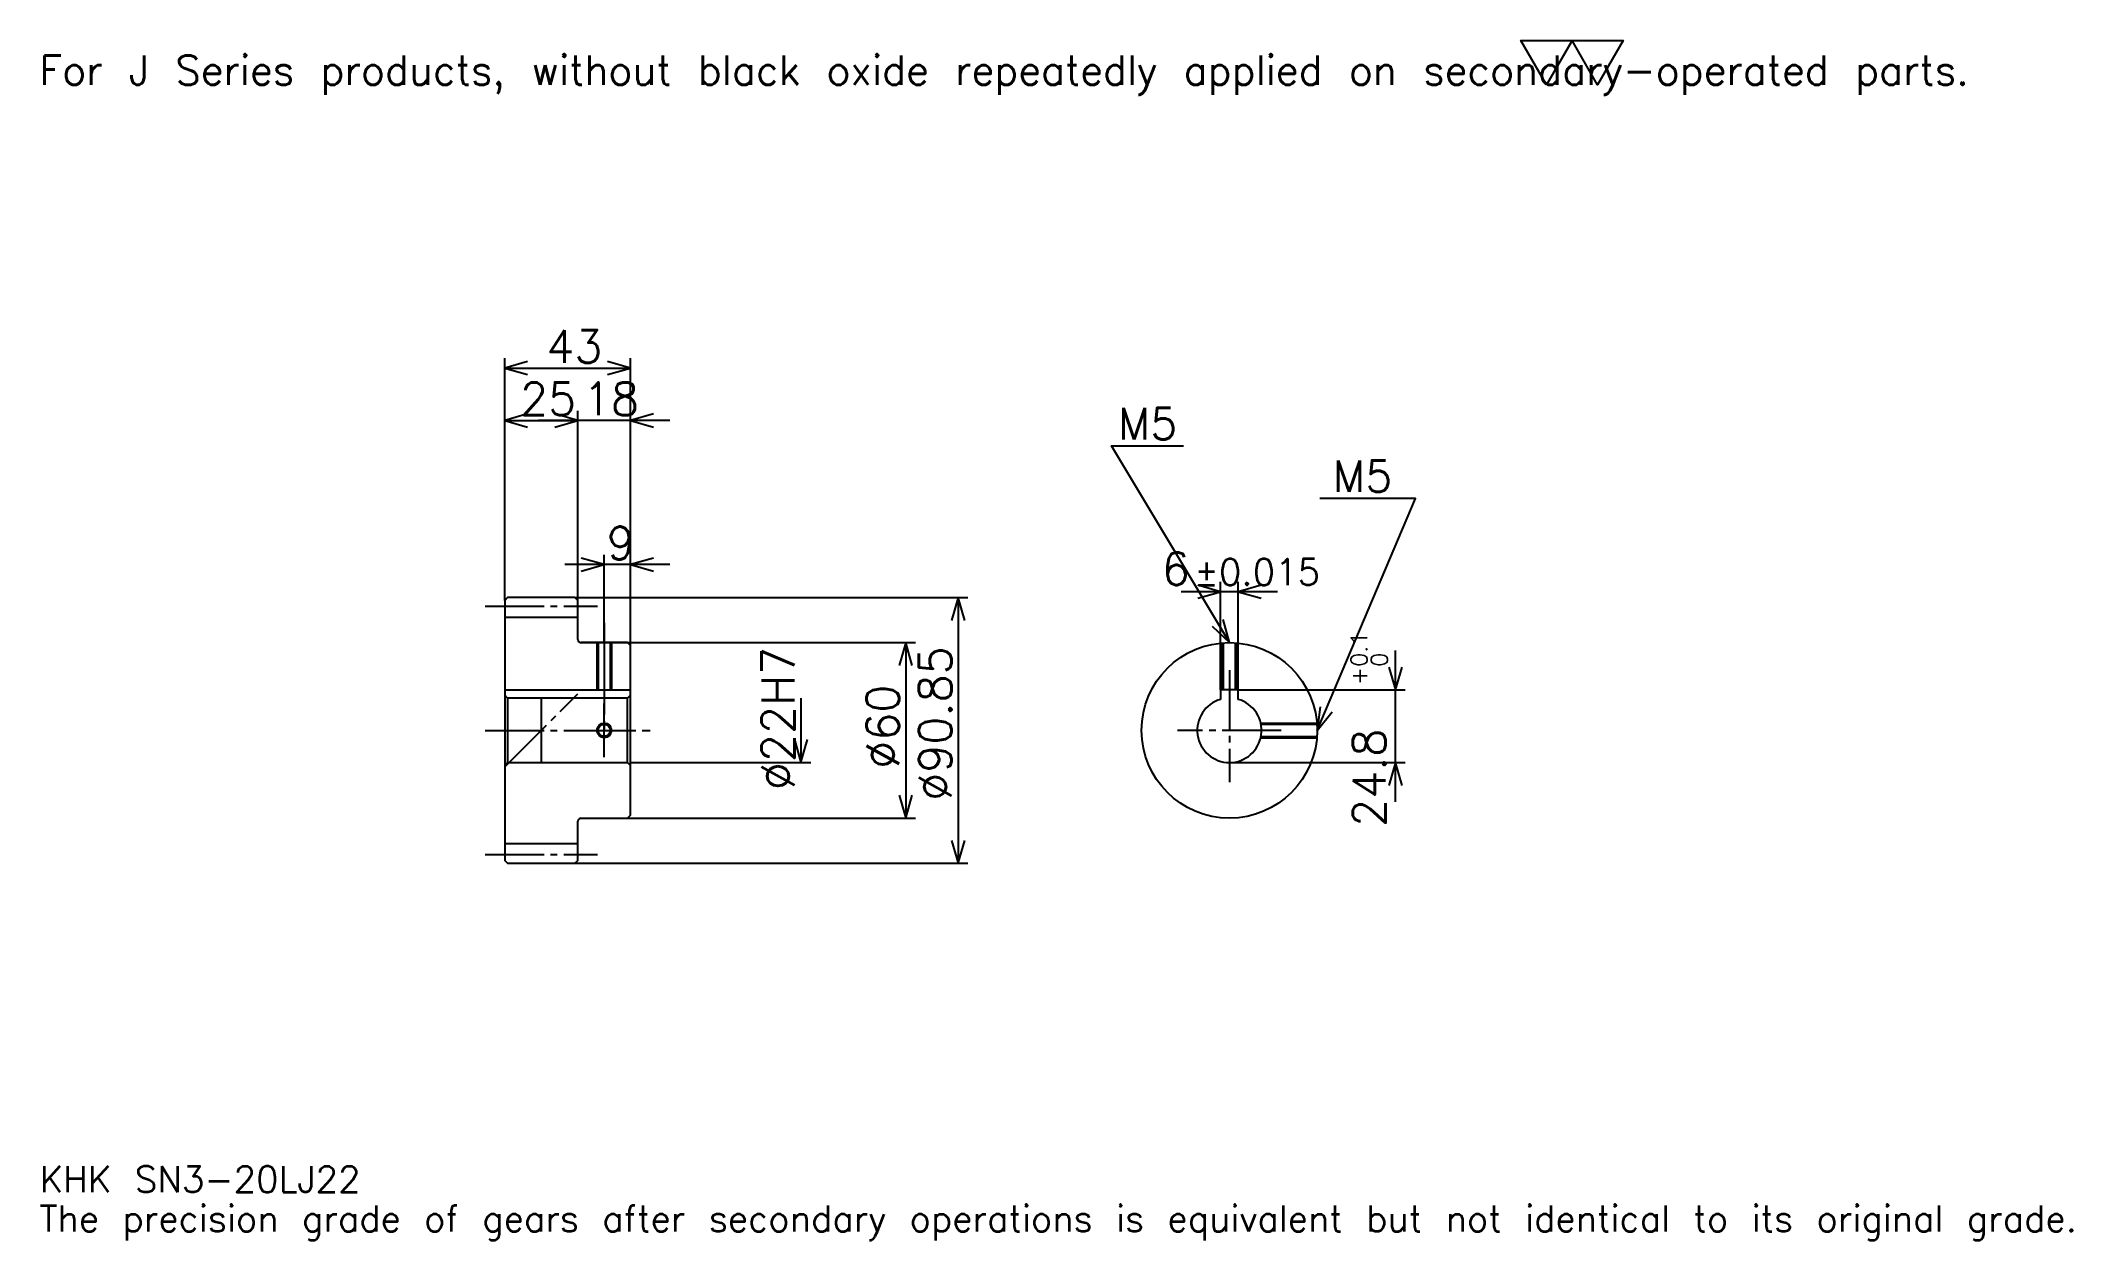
# Model space of a CAD drawing. Extents: x 23 to 717, y 8 to 418.
import ezdxf

# ---------------------------------------------------------------- set-up
doc = ezdxf.new("R2010")
doc.units = 0
doc.linetypes.add('DASHDOT', pattern=[26.869564, 20.152174, -2.23913, 2.23913, -2.23913])
doc.layers.get('0').update_dxf_attribs({"linetype": 'CONTINUOUS'})
doc.layers.add('DASHDOT', color=6, linetype='DASHDOT')
doc.styles.add('KANJI', font='TXT', dxfattribs={"bigfont": 'BIGFONT'})

msp = doc.modelspace()

# ---------------------------------------------------------------- linework, layer by layer
at = {"color": 5}
for p, q in [((181.369553, 227.915543), (181.369553, 309.643799)), ((181.369553, 306.285095), (224.369553, 306.285095)), ((224.369553, 227.915543), (224.369553, 309.643799)), ((206.369553, 227.915543), (206.369553, 291.730774)), ((181.369553, 288.37207), (206.369553, 288.37207)), ((237.804337, 288.37207), (192.934769, 288.37207)), ((237.804337, 239.111191), (201.934769, 239.111191)), ((215.369553, 227.915543), (215.369553, 242.469894)), ((445.456482, 229.876099), (412.586945, 229.876099)), ((426.021729, 196.289139), (426.021729, 233.234787)), ((432.021729, 196.289139), (432.021729, 233.234787)), ((181.369553, 226.915543), (181.369553, 227.915543)), ((205.369553, 227.915543), (224.369553, 227.915543)), ((206.369553, 226.915543), (206.369553, 227.915543)), ((215.369553, 212.489136), (215.369553, 227.915543)), ((215.369553, 212.489136), (215.369553, 227.915543)), ((224.369553, 227.915543), (339.684753, 227.915543)), ((224.369553, 211.489136), (224.369553, 227.915543)), ((336.32605, 227.915543), (336.32605, 137.062729)), ((207.369553, 212.489136), (224.369553, 212.489136)), ((224.369553, 212.489136), (321.771729, 212.489136)), ((318.413025, 212.489136), (318.413025, 152.489136)), ((485.760864, 158.054352), (485.760864, 209.723923)), ((432.021729, 196.289139), (489.119568, 196.289139)), ((282.586945, 193.489136), (282.586945, 171.489136)), ((224.369553, 171.489136), (285.945648, 171.489136)), ((429.021729, 171.489136), (489.119568, 171.489136)), ((207.369553, 152.489136), (224.369553, 152.489136)), ((224.369553, 152.489136), (321.771729, 152.489136)), ((205.369553, 137.062729), (224.369553, 137.062729)), ((224.369553, 137.062729), (339.684753, 137.062729))]:
    msp.add_line(p, q, dxfattribs=at)
at = {"color": 4}
for p, q in [((181.369553, 221.165543), (206.369553, 221.165543)), ((181.369553, 196.289139), (224.369553, 196.289139)), ((223.369553, 193.489136), (224.369553, 194.489136)), ((182.369553, 193.489136), (182.369553, 171.489136)), ((223.369553, 171.489136), (224.369553, 170.489136)), ((181.369553, 143.812729), (206.369553, 143.812729))]:
    msp.add_line(p, q, dxfattribs=at)
at = {"color": 7}
msp.add_line((193.869553, 193.684784), (193.869553, 171.293488), dxfattribs=at)
msp.add_lwpolyline([(537.391296, 403.043488), (528.658691, 418.180023), (563.589111, 418.180023), (554.856506, 403.043488), (546.123901, 418.180023), (537.391296, 403.043488)], dxfattribs=at)
at = {"color": 5}
for points in [[(189.206512, 308.524231), (181.369553, 306.285095), (189.206512, 304.04599)], [(216.532593, 304.04599), (224.369553, 306.285095), (216.532593, 308.524231)], [(189.206512, 290.611206), (181.369553, 288.37207), (189.206512, 286.132935)], [(198.532593, 286.132935), (206.369553, 288.37207), (198.532593, 290.611206)], [(198.532593, 286.132935), (206.369553, 288.37207), (198.532593, 290.611206)], [(232.206512, 290.611206), (224.369553, 288.37207), (232.206512, 286.132935)], [(429.021729, 212.489136), (388.717377, 279.663055), (413.347809, 279.663055)], [(459.021729, 182.489136), (492.608704, 261.75), (459.917358, 261.75)], [(207.532593, 236.87207), (215.369553, 239.111191), (207.532593, 241.350327)], [(232.206512, 241.350327), (224.369553, 239.111191), (232.206512, 236.87207)], [(418.184753, 227.636963), (426.021729, 229.876099), (418.184753, 232.115219)], [(439.858704, 232.115219), (432.021729, 229.876099), (439.858704, 227.636963)], [(338.565186, 220.078583), (336.32605, 227.915543), (334.086914, 220.078583)], [(423.069611, 218.057251), (429.021729, 212.489136), (426.909668, 220.361298)], [(320.652161, 204.652176), (318.413025, 212.489136), (316.173889, 204.652176)], [(483.521729, 204.126099), (485.760864, 196.289139), (488, 204.126099)], [(460.017761, 190.578598), (459.021729, 182.489136), (464.141113, 188.831329)], [(280.347809, 179.326096), (282.586945, 171.489136), (284.82608, 179.326096)], [(488, 163.652176), (485.760864, 171.489136), (483.521729, 163.652176)], [(316.173889, 160.326096), (318.413025, 152.489136), (320.652161, 160.326096)], [(334.086914, 144.899689), (336.32605, 137.062729), (338.565186, 144.899689)]]:
    msp.add_lwpolyline(points, dxfattribs=at)
at = {"color": 4}
for points in [[(206.369553, 213.489136), (206.369553, 226.915543), (205.369553, 227.915543), (182.369553, 227.915543), (181.369553, 226.915543), (181.369553, 170.489136)], [(207.369553, 152.489136), (223.369553, 152.489136), (224.369553, 153.489136), (224.369553, 211.489136), (223.369553, 212.489136), (207.369553, 212.489136)], [(212.869553, 212.489136), (212.869553, 196.289139)], [(213.30455, 212.489136), (213.30455, 196.289139)], [(217.434555, 212.489136), (217.434555, 196.289139)], [(217.869553, 212.489136), (217.869553, 196.289139)], [(426.521729, 196.289139), (426.521729, 212.384796)], [(426.956726, 196.289139), (426.956726, 212.417984)], [(431.086731, 196.289139), (431.086731, 212.417984)], [(431.521729, 196.289139), (431.521729, 212.384796)], [(181.369553, 170.489136), (182.369553, 171.489136), (223.369553, 171.489136), (223.369553, 193.489136), (182.369553, 193.489136), (181.369553, 194.489136)], [(432.021729, 193.072144), (432.021729, 196.289139), (426.021729, 196.289139), (426.021729, 193.072144)], [(439.733887, 184.989136), (458.917358, 184.989136)], [(439.826172, 184.554138), (458.950562, 184.554138)], [(439.733887, 179.989136), (458.917358, 179.989136)], [(439.826172, 180.424133), (458.950562, 180.424133)], [(181.369553, 170.489136), (181.369553, 138.062729), (182.369553, 137.062729), (205.369553, 137.062729), (206.369553, 138.062729), (206.369553, 151.489136)]]:
    msp.add_lwpolyline(points, dxfattribs=at)
for centre, radius in [((429.021729, 182.489136), 30), ((215.369553, 182.489136), 2.065)]:
    msp.add_circle(centre, radius, dxfattribs=at)
at = {"color": 7}
msp.add_circle((215.369553, 182.489136), 2.5, dxfattribs=at)
at = {"color": 4}
for centre, radius, start, end in [((207.369553, 213.489136), 1, 180, 270), ((429.021729, 182.489136), 11, 105.826620886, 74.173379114), ((207.369553, 151.489136), 1, 90, 180)]:
    msp.add_arc(centre, radius, start, end, dxfattribs=at)
at = {"layer": 'DASHDOT', "color": 7}
for p, q in [((174.652161, 224.915543), (213.086945, 224.915543)), ((215.369553, 212.489136), (215.369553, 182.489136)), ((429.021729, 203.006531), (429.021729, 164.771744)), ((181.369553, 169.989136), (206.369553, 194.989136)), ((174.652161, 182.489136), (231.086945, 182.489136)), ((446.739136, 182.489136), (411.304321, 182.489136)), ((174.652161, 140.062729), (213.086945, 140.062729))]:
    msp.add_line(p, q, dxfattribs=at)
for points in [[(215.369553, 219.206528), (215.369553, 189.571747)], [(215.369553, 173.271744), (215.369553, 191.706528)], [(206.152161, 182.489136), (224.586945, 182.489136)]]:
    msp.add_lwpolyline(points, dxfattribs=at)

# ---------------------------------------------------------------- texts
at = {"color": 7, "style": 'KANJI'}
for s, height, p in [('For J Series products, without black oxide repeatedly applied on secondary-operated parts.', 10.076087, (22.391304, 403.043488)), ('43', 11.195652, (195.592377, 308.076416)), ('25', 11.195652, (186.592377, 290.163361)), ('18', 11.195652, (208.092377, 290.163361)), ('M5', 10.747827, (390.956512, 281.902161)), ('M5', 10.747827, (464.39563, 263.989136)), ('9', 11.195652, (216.230957, 240.902496)), ('6', 11.195652, (405.911682, 232.115219)), ('%%p0.015', 8.956522, (416.994019, 232.115219)), ('KHK SN3-20LJ22', 8.956522, (22.391304, 24.630434)), ('The precision grade of gears after secondary operations is equivalent but not identical to its original grade.', 8.956522, (22.391304, 11.195652))]:
    msp.add_text(s, height=height, dxfattribs=at).set_placement(p)
for s, height, p in [('%%c22H7', 11.195652, (280.347809, 162.057068)), ('%%c90.85', 11.195652, (334.086914, 158.418488)), ('0.1', 5.597826, (476.132568, 204.215103)), ('0', 5.597826, (483.073914, 204.215103)), ('+', 5.597826, (476.132568, 197.945541)), ('%%c60', 11.195652, (316.173889, 169.334244)), ('24.8', 11.195652, (482.402161, 149.486328))]:
    msp.add_text(s, height=height, rotation=90, dxfattribs=at).set_placement(p)

doc.saveas('drawing.dxf')
